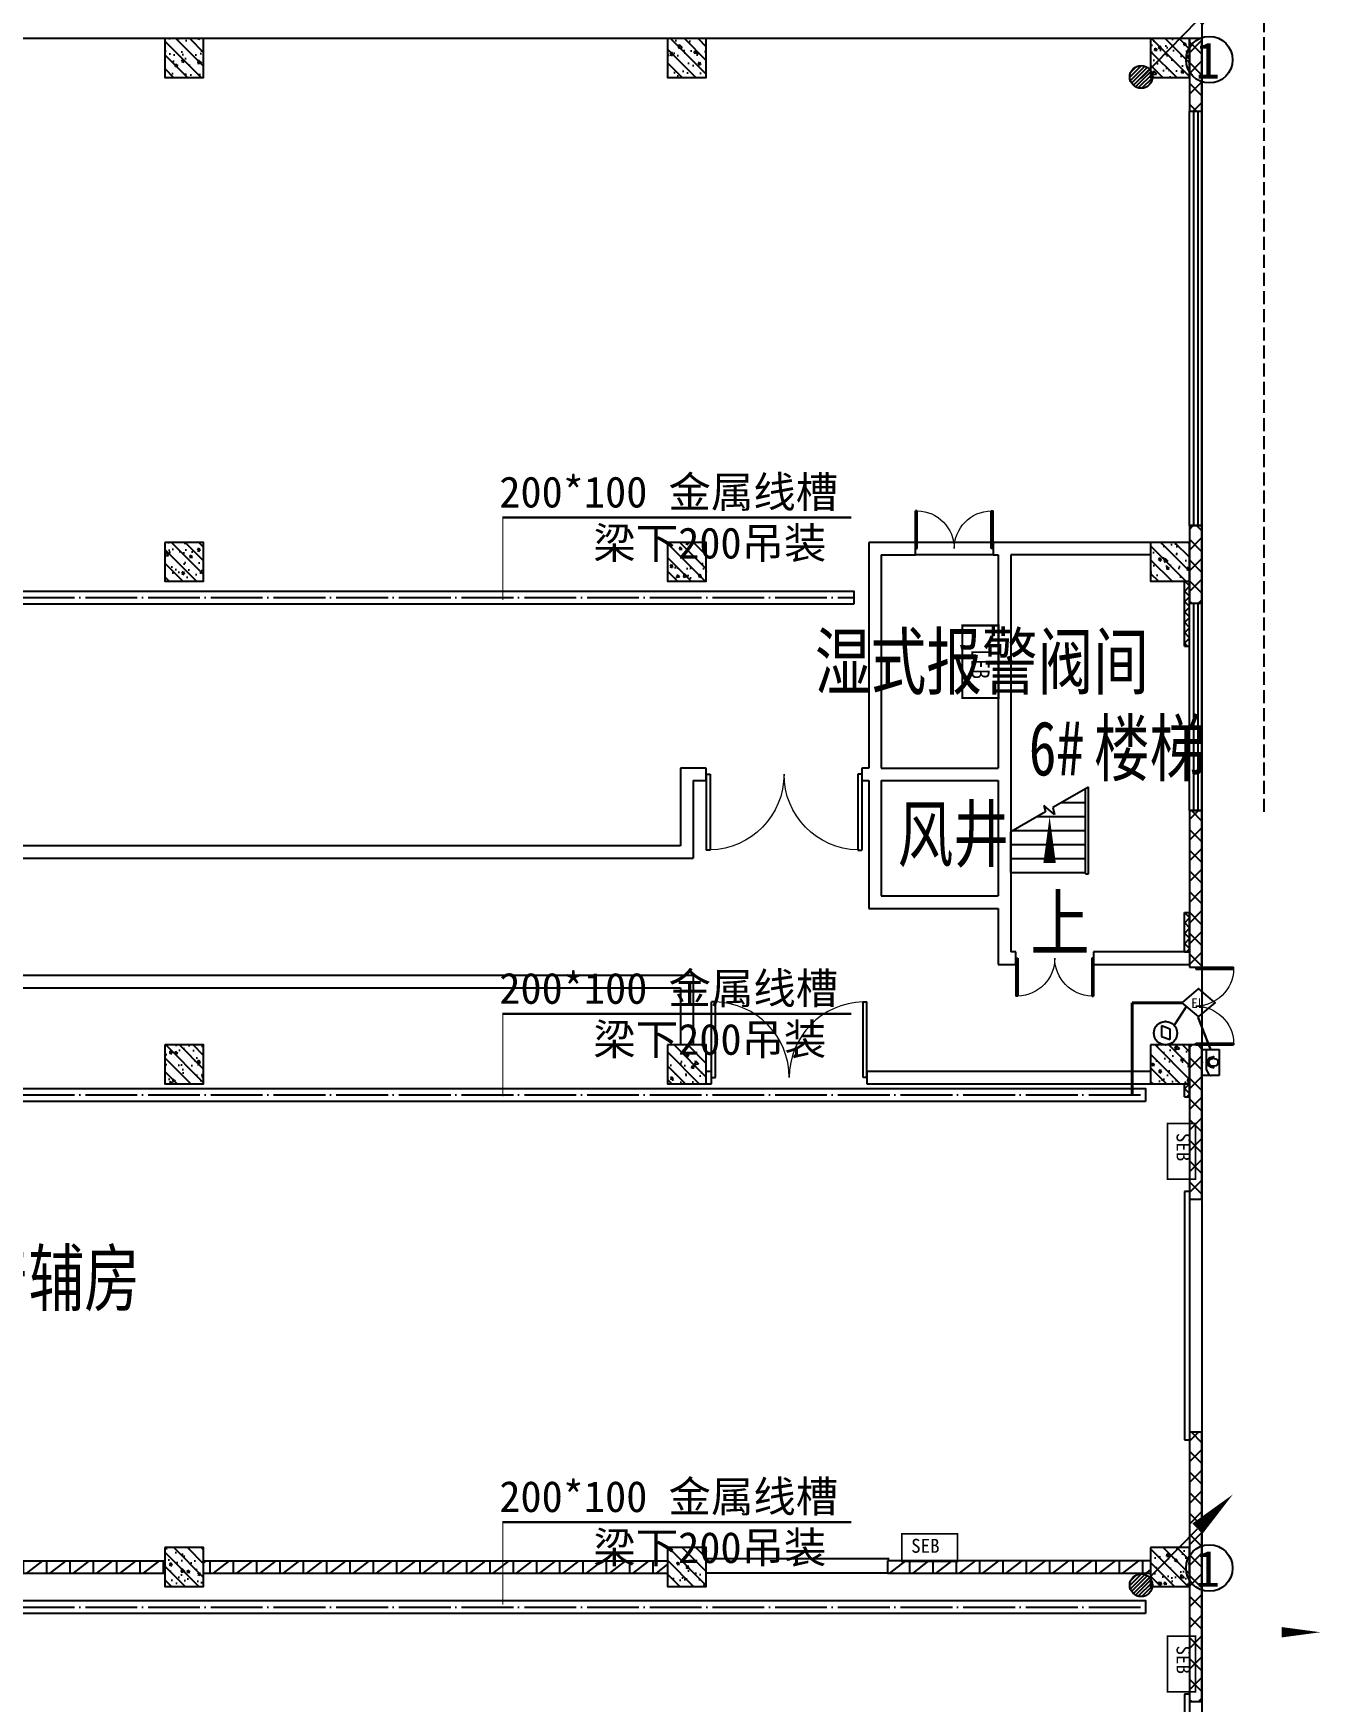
# Model space of a CAD drawing. Header units: millimetres. Extents: x -633009578 to 5705885, y -633235091 to 2571734.
# Drawn here: x 4150809 to 4175746, y 2095835 to 2128035 of the extents above; entities that cross this region are included whole.
import ezdxf
from ezdxf.enums import TextEntityAlignment as Align

# ---------------------------------------------------------------- set-up
doc = ezdxf.new("R2010")
doc.units = ezdxf.units.MM
doc.header["$LTSCALE"] = 1000
doc.header["$MEASUREMENT"] = 0
doc.linetypes.add('DASH', pattern=[0.35, 0.25, -0.1])
doc.linetypes.add('DOTE', pattern=[2.4200000000000004, 2, -0.2, 0.02, -0.2])
doc.layers.get('0').update_dxf_attribs({"color": 9})
for name, color, linetype in [('A-COLUM(柱)', 255, 'Continuous'), ('A-DI-S(箭头)', 76, 'Continuous'), ('A-DOOR(门）', 4, 'Continuous'), ('A-F-AREA(计算)', 5, 'Continuous'), ('A-FLOR(看线)', 8, 'Continuous'), ('A-HATH(填充)', 8, 'Continuous'), ('A-ST-O(室外)', 54, 'Continuous'), ('A-STAR(楼梯)', 51, 'Continuous'), ('A-TEXT(房间)', 243, 'Continuous'), ('A-WALL(墙)', 255, 'Continuous'), ('A-WINDOW（窗）', 4, 'Continuous'), ('DIM_SYMB', 3, 'Continuous'), ('PUB_TEXT', 7, 'Continuous'), ('WALL', 9, 'Continuous'), ('电-弱电平面-箭头', 3, 'Continuous'), ('电-强电平面-线缆', 3, 'Continuous'), ('电-桥架', 4, 'Continuous'), ('设备-安防', 3, 'Continuous'), ('设备-箱柜', 3, 'Continuous')]:
    doc.layers.add(name, color=color, linetype=linetype)
doc.styles.add('_TCH', font='simhei.ttf', dxfattribs={"width": 0.75, "bigfont": 'hztxt.shx'})
doc.styles.add('_TCH_DIM', font='simhei.ttf', dxfattribs={"width": 0.8, "bigfont": 'hztxt.shx'})
doc.styles.add('_TEL_DIM', font='simhei.ttf', dxfattribs={"height": 3.5, "bigfont": 'HZTXT'})
doc.styles.add('ELEC-DIM', font='simhei.ttf')
doc.styles.add('IDQSTYLE', font='simhei.ttf', dxfattribs={"width": 0.707, "bigfont": 'hztxt.shx'})
doc.styles.get("Standard").update_dxf_attribs({"font": 'simhei.ttf', "bigfont": 'hztxt.shx'})
doc.styles.add('宋', font='simhei.ttf', dxfattribs={"width": 0.8})
pattern_1 = [(45, (1606921.475196055, 677964.29318137), (-100.0001016555733, 100.0001016555733), []), (135, (1606921.475196055, 677964.29318137), (-100.0001016555733, -100.0001016555733), [])]
pattern_2 = [(45, (1607021.475196055, 677964.29318137), (-200.0002033111466, 200.0002033111467), []), (135, (1607021.475196055, 677964.29318137), (-200.0002033111467, -200.0002033111466), [])]
pattern_3 = [(0, (1606821.475196055, 677964.29318137), (0, 350), []), (37.875, (1607221.475196055, 677964.29318137), (-169.61527734408, 218.0766567528281), []), (90, (1607221.475196055, 677964.29318137), (-450, 2.755455298081545e-14), [])]

# ---------------------------------------------------------------- blocks, each defined once
blk = doc.blocks.new('$equip$00002496')
for p, q in [((-0.3257586027029902, -0.01245651182034635), (-0.3257586027029902, -0.04339440534022287)), ((-0.3257586027029902, -0.04339440534022287), (-0.2349881161644589, -0.04339440534022287)), ((-0.2349881161644589, -0.07433229886373738), (-0.2349881161644589, -0.01245651182034635)), ((0.2318991003703559, -0.04339041039929725), (0.3257586027029902, -0.04343435477494495)), ((0.2318995781242847, -0.07433229886373738), (0.2318995781242847, -0.01245651182034635)), ((0.3257586027029902, -0.01245651182034635), (0.3257586027029902, -0.04339440534022287))]:
    blk.add_line(p, q)
at = {"const_width": 0.04}
for points in [[(-0.3257569673587568, -0.01199135613933322), (-0.3257586027029902, -0.04339440534022287), (-0.2655665311758639, -0.04339440534022287)], [(-0.3257586027029902, -0.01209546335303457), (-0.3254450895765331, 0.007862924336222932), (-0.3246427298145136, 0.02099261244438821), (-0.3230396698054392, 0.03683146784896962), (-0.3200834360468434, 0.05640672732988605), (-0.3158846532169264, 0.07655434396292549), (-0.3114238906564424, 0.0934556857937423), (-0.3053167008911259, 0.1125148900100612), (-0.2961030303267762, 0.1360363546918961), (-0.2870512925146613, 0.1553192011742794), (-0.2776002755272202, 0.1727327617008996), (-0.2650090074748732, 0.1928330976625148), (-0.2480697203573072, 0.2158072831662139), (-0.2307201034273021, 0.2357486963155679), (-0.2183433735772269, 0.2482254943279258), (-0.2048552286432823, 0.2604362391903123), (-0.1911825684801443, 0.2715267914645665), (-0.1736025161517318, 0.2841171126310655), (-0.1547964517085347, 0.2957489191248897), (-0.1366549688245868, 0.3053642205159122), (-0.1125469685212011, 0.3159432491156622), (-0.09099250963481609, 0.3234552737812919), (-0.07185881528130267, 0.3286887830108753), (-0.0476470465073362, 0.3334767393171205), (-0.03344249982910696, 0.3353641694484395), (-0.01254353142576292, 0.33693107711224), (0.006284847928327508, 0.3371227143543365), (0.02112160998512991, 0.3364609976488282), (0.03364834297099151, 0.3353416012541857), (0.04427512355323415, 0.3339856622114894), (0.0514455190859735, 0.3328576949279523), (0.06296124946675263, 0.3306819992103556), (0.07295717955275904, 0.3284235992541653), (0.08476642325695138, 0.3253025975027413), (0.09841386118205264, 0.3210671038432338), (0.1073930458223913, 0.3179007922954042), (0.1189192084857496, 0.3133782735822024), (0.1273616340185981, 0.309727315147029), (0.1385068310191855, 0.3044504504359793), (0.1500006543647032, 0.2984373588406015), (0.1638636618590681, 0.2903635228794883), (0.1733825990086189, 0.2842636587374727), (0.1825355213950388, 0.2779405411420157), (0.1897162082022987, 0.2726458121323958), (0.1961934307328193, 0.2676024858810706), (0.2032832070399309, 0.2617741676658625), (0.2108134823647561, 0.2552078580083617), (0.217798692494398, 0.2487452608329477), (0.228148777372553, 0.2384502620334388), (0.2384204440459143, 0.2272843058126455), (0.2434306646027835, 0.2214536424435209), (0.2496786895935657, 0.2137899235021905), (0.2547404104698217, 0.2072320931656577), (0.2611980655201478, 0.1983612801268464), (0.2680283635418164, 0.1882836692966521), (0.2770073256251635, 0.1737512327563309), (0.2837973800196778, 0.1615835285520006), (0.2918694003747078, 0.1454322725621751), (0.2969779347913573, 0.1339993972869706), (0.3002692127192859, 0.126001952077786), (0.3046930583077483, 0.1142746343793988), (0.3092767016933067, 0.1005832550908963), (0.3129390048998175, 0.08807579556378187), (0.3161395389179233, 0.07547706223704154), (0.3186645603709621, 0.06388206950578024), (0.3211643142713001, 0.0500421286051278), (0.3228813630266814, 0.03809697220276576), (0.3240568224427989, 0.02762096420337912), (0.324859512373223, 0.01811108543552109), (0.3254132453730563, 0.00858592767326627), (0.3257090797560522, -0.00049248671712121), (0.3257832243107259, -0.007853463819628814), (0.3257586027029902, -0.01597356299680541)], [(0.2318995781242847, -0.04343435477494495), (0.3257586027029902, -0.04343435477494495), (0.3257689946476603, -0.01254634189172066)]]:
    blk.add_lwpolyline(points, dxfattribs=at)
blk.add_lwpolyline([(-0.2349881161644589, -0.04339440534022287), (-0.234988116149907, -0.07433229886373738, 0.0182959325663468), (-0.2341963414801285, -0.09596305228842539, 0.02057100331636309), (-0.2314330486115068, -0.1200309692394512, 0.01615663239953969), (-0.2279163057246478, -0.1385404972170363, 0.01693810384346652), (-0.2229987668251852, -0.1574872628661979, 0.01329564042987737), (-0.2183254288102034, -0.1718583239271538, 0.01774370437729911), (-0.2109808493987657, -0.190436463271908, 0.01810240356969195), (-0.202383055788232, -0.2083190727098554, 0.02333614132905712), (-0.1896684531238861, -0.229968408079003, 0.02044170027676835), (-0.1774249378067907, -0.2471703877454274, 0.01989766451918913), (-0.1643957158521516, -0.2626632182400499, 0.02937469172712198), (-0.1439065932936501, -0.2826519741392985, 0.02046687747088341), (-0.1288843219663249, -0.2946362194343237, 0.01994697534980988), (-0.1136344562692102, -0.3049034932155337, 0.02634036321689085), (-0.09301181325281505, -0.3161697710966109, 0.02276514568385508), (-0.07478138820442837, -0.3239164370424987, 0.02206410967143575), (-0.05684026748349424, -0.3297063967147551, 0.0175610551311905), (-0.04245622256712522, -0.3331187941075768, 0.01884926235006773), (-0.02688140393001959, -0.3356341081016581, 0.02667427645081797), (-0.004813117921003141, -0.3371611547772773, 0.02406458763464014), (0.01513338900986128, -0.3365152710211987, 0.01749181383793592), (0.02959480640129186, -0.334837958071148, 0.02217984979833747), (0.04783707972092088, -0.3312386844263528, 0.01670575936897621), (0.06151090867933817, -0.3274165873117454, 0.0217722080425489), (0.0790706878178753, -0.3210165422860882, 0.03374751034879078), (0.1057169104751665, -0.3077975864252949, 0.02730692637543976), (0.1266723583685234, -0.2939906737810816, 0.03748691983271558), (0.1535541368793929, -0.2707855348744488, 0.02366876899911156), (0.1697097239521099, -0.2529639476961165, 0.02463610663642848), (0.1846068157610716, -0.2329478090214252, 0.02205649491069121), (0.1970839504210744, -0.2124338016146794, 0.01935462041009298), (0.206340296252165, -0.1939205355338345, 0.01688452340010287), (0.2137288127123611, -0.1760053912075819, 0.01966230157732925), (0.2205645790236304, -0.1552443572727498, 0.01731440631145223), (0.2255364213342546, -0.135285412416124, 0.01765737348860424), (0.2290203964221291, -0.1154880664689699, 0.01633418443731503), (0.2311199677496916, -0.09579652929824078, 0.01862757118903319), (0.2318995781388367, -0.07433229886373738, -0.000472708372486724), (0.2318995781242847, -0.05279222321769339, 0.0004727079955161621), (0.2318995781242847, -0.03244852855277713, -0.0004727079955161849), (0.2318995781242847, -0.01245341187313898, 0.0193493677842396), (0.2310570476547582, 0.009855565578618553, 0.01770133877692018), (0.2286674682109151, 0.03113219686929369, 0.0176091688965659), (0.2250366548687452, 0.05081065330523415, 0.01973381331635689), (0.2191032464616001, 0.07337515754625201, 0.01545712335130221), (0.2136441482725786, 0.08944355720814201, 0.01638136793352114), (0.2064366456615971, 0.1069191381830024, 0.01889577194154605), (0.1974724603933282, 0.124934014853352, 0.01460926708694749), (0.1893017992697423, 0.1389198372235114, 0.01834707667655943), (0.1788048267626436, 0.154441256672726, 0.01802701254956099), (0.1670945117075462, 0.16930223901727, 0.01918510430489061), (0.1545159021334257, 0.1830286705735489, 0.02609018841368346), (0.1355203122220701, 0.2003201775660273, 0.02726780140366601), (0.1154953059740365, 0.2149753960547969, 0.02826022181265756), (0.09302354548708536, 0.2278643579738855, 0.01768013504660025), (0.07947741153475363, 0.2340587330181734, 0.02983831462154809), (0.05467275061528198, 0.242662508819194, 0.03688840652984774), (0.02498369276872836, 0.248695417874842, 0.03132680170442304), (-0.00154426900553517, 0.2503981151239714, 0.02152297382195137), (-0.01876981760142371, 0.249681544064515, 0.02781603352576516), (-0.04232023857184686, 0.2463571927401063, 0.02781924796867374), (-0.06450405267241877, 0.2406578850968799, 0.01792787672923883), (-0.07963114288577344, 0.2352566086992738, 0.0262865457487697), (-0.09992356615839526, 0.2259165745053906, 0.02119287732084118), (-0.11706115740526, 0.2159602789688506, 0.0171568808815843), (-0.1294802093179896, 0.207409261194698, 0.02416187819285423), (-0.1477007803769084, 0.1925049077508447, 0.02878934091920857), (-0.167043774476042, 0.1729245897222427, 0.01847703741819992), (-0.1794630369258812, 0.1577163090223621, 0.0213830109619632), (-0.1916570924367988, 0.1400851354956103, 0.01760758065260107), (-0.2016330892802216, 0.1229453873020248, 0.01681983214104903), (-0.2093724703590851, 0.1072558663363452, 0.01906551868470904), (-0.2177670299279271, 0.08662868678948143, 0.01663457793315364), (-0.2233549865341047, 0.06948587926308392, 0.01199850358657596), (-0.227126173209399, 0.05518552293506218, 0.01921348092443342), (-0.2312853431794792, 0.03417440378689207, 0.0129120010522256), (-0.2334025729942368, 0.01812716938002268, 0.01673519548586339), (-0.2347496548027266, -0.0005786718757008202, 0.009174826161293947), (-0.2349881161644589, -0.01245651182034635, 0.0008621608417457901), (-0.2349881161644589, -0.04339440534022287), (-0.2961449461872689, -0.04339440534022287, 56.79143426085979)], format="xyb", dxfattribs=at)
for centre, major_axis, ratio, start_param, end_param in [((0, -0.007853463819628814), (-5.946726671962764e-16, 0.3450403896201966), 0.944188663444044, 4.700094459124145, 7.866276155235024), ((-0.00154426900553517, -0.01245651181670837), (0, 0.2628546269403538), 0.8881100928804517, 4.71238898038469, 7.853981633974483), ((-0.00154426900553517, -0.07433229886373738), (0, -0.2628546269403538), 0.8881100928804517, 4.71238898038469, 7.853981633974483)]:
    blk.add_ellipse(centre, major_axis=major_axis, ratio=ratio, start_param=start_param, end_param=end_param)
for p in [(0, 0.3371869258007791), (-0.3257586027029902, -0.04339440534022287), (0, -0.3371811744327715), (0.3256694684678223, -0.04536965262741433)]:
    blk.add_point(p)
at = {"color": 7, "style": '_TEL_DIM', "flags": 1}
blk.add_attdef('A', text='', height=2e-05, dxfattribs=at).set_placement((0, 0), align=Align.MIDDLE_CENTER)
blk = doc.blocks.new('$equip$00002617')
for p, q in [((0.6250151190488396, 0.4150200000058248), (-0.6249848809511604, 0.4150200000058248)), ((-0.6249848809511604, 0.4150200000058248), (-0.6249848809511604, -0.4149799999959214)), ((-0.6249848809511604, 0.2150200000050972), (0.3250151190459292, 0.2150200000050972)), ((0.3250151190459292, 0.2150200000050972), (0.6250151190488396, 0.07502000000567932)), ((0.6250151190488396, -0.4149799999959214), (0.6250151190488396, 0.4150200000058248)), ((-0.6249848809511604, -0.4149799999959214), (0.6250151190488396, -0.4149799999959214))]:
    blk.add_line(p, q)
at = {"linetype": 'Continuous', "const_width": 0.04}
blk.add_lwpolyline([(-0.6249848809511604, 0.4150200000058248), (0.6250151190488396, 0.4150200000058248), (0.6250151190488396, -0.4149799999959214), (-0.6249848809511604, -0.4149799999959214)], close=True, dxfattribs=at)
at = {"color": 1}
for p in [(-0.6249848809511604, 2.000000495172571e-05), (1.51190488395514e-05, 0.4150200000058248), (0.6250151190488396, 2.000000495172571e-05), (0.01750438004455646, -0.4149799999959214)]:
    blk.add_point(p, dxfattribs=at)
at = {"color": 7, "style": '_TEL_DIM', "flags": 1}
blk.add_attdef('A', text='', height=2.5e-05, dxfattribs=at).set_placement((0, 0), align=Align.MIDDLE_CENTER)
blk = doc.blocks.new('A$C40EF29F0')
for name, p, xscale, yscale, zscale in [('$equip$00002617', (257.9972608285025, 173.994528161973), 400, 400, 400), ('$equip$00002496', (256.1213830718771, 133.3334205766732), 315, 315, 315)]:
    blk.add_blockref(name, p, dxfattribs=dict(xscale=xscale, yscale=yscale, zscale=zscale))
blk = doc.blocks.new('$equip$00002620')
for p, q in [((-0.1058179566880426, 0.1152844922435179), (-0.1858179566897888, -0.1047155077576463)), ((0.1624100250937772, 0.1152844922435179), (-0.1058179566880426, 0.1152844922435179)), ((0.08241002509203099, -0.1047155077576463), (0.1624100250937772, 0.1152844922435179)), ((-0.1858179566897888, -0.1047155077576463), (0.08241002509203099, -0.1047155077576463))]:
    blk.add_line(p, q)
at = {"const_width": 0.04}
blk.add_lwpolyline([(-0.2999925000021904, 9.999999747378752e-06, 1), (0.3000075000036304, 9.999999747378752e-06, 0.9999999999999999), (-0.2999925000021904, 9.999999747378752e-06, 1)], format="xyb", dxfattribs=at)
blk.add_circle((7.500000720028765e-06, 9.999999747378752e-06), 0.3000000000001062)
at = {"color": 1}
for p in [(-0.2999924999985524, 9.999999747378752e-06), (7.500000720028765e-06, 0.3000099999990198), (0.3000075000036304, 9.999999747378752e-06), (7.500000720028765e-06, -0.299989999999525)]:
    blk.add_point(p, dxfattribs=at)
at = {"color": 7, "style": '_TEL_DIM', "flags": 1}
blk.add_attdef('A', text='', height=2.5e-05, dxfattribs=at).set_placement((0, 0), align=Align.MIDDLE_CENTER)
blk = doc.blocks.new('$equip$00002474')
for p, q in [((-0.519992380955955, 1.000000338535756e-05), (7.619048119522631e-06, 0.4400100000020757)), ((7.619048119522631e-06, -0.4399899999989429), (-0.519992380955955, 1.000000338535756e-05)), ((7.619048119522631e-06, 0.4400100000020757), (0.5200076190521941, 1.000000338535756e-05)), ((0.5200076190521941, 1.000000338535756e-05), (7.619048119522631e-06, -0.4399899999989429))]:
    blk.add_line(p, q)
at = {"const_width": 0.04}
blk.add_lwpolyline([(7.619048119522631e-06, 0.4400100000020757), (-0.519992380955955, 1.000000338535756e-05), (7.619048119522631e-06, -0.4399899999989429), (0.5200076190521941, 1.000000338535756e-05), (7.619048119522631e-06, 0.4400100000020757), (-0.519992380955955, 1.000000338535756e-05)], dxfattribs=at)
for p in [(-0.519992380955955, 1.000000338535756e-05), (7.619048119522631e-06, 0.4400100000020757), (0.5200076190521941, 1.000000338535756e-05), (7.619048119522631e-06, -0.4399899999989429)]:
    blk.add_point(p)
at = {"color": 7, "style": '_TEL_DIM'}
blk.add_attdef('$TEXT$', text='', height=0.3, dxfattribs=at).set_placement((0.02805548798642121, 0.01213281898526475), align=Align.MIDDLE_CENTER)
at = {"color": 7, "style": '_TEL_DIM', "flags": 1}
blk.add_attdef('A', text='', height=2e-05, dxfattribs=at).set_placement((0, 0), align=Align.MIDDLE_CENTER)
blk = doc.blocks.new('*X130')
at = {"color": 0, "linetype": 'Continuous'}
for p, q in [((192.587376364835, 446.7215535232801), (193.8713933576327, 448.0055705160779)), ((192.6509968705344, 446.3609099602676), (194.2320369206452, 447.9419500103785)), ((192.6864539319484, 447.2448951591055), (193.3480517218074, 447.9064929489645)), ((192.7889704286661, 446.0746194496875), (194.5183274312254, 447.8039764522467)), ((192.9823694457329, 445.8437543980423), (194.7491924828706, 447.61057743518)), ((193.2275231399996, 445.664644023597), (194.9283028573159, 447.3654237409133)), ((193.5311577474, 445.5440145622856), (195.0489323186273, 447.0617891335129)), ((193.9202347052458, 445.5088274514194), (195.0841194294935, 446.6727121756671)), ((194.6075199946775, 445.7718486721392), (194.8210982087737, 445.9854268862354))]:
    blk.add_line(p, q, dxfattribs=at)
blk = doc.blocks.new('HC001441')
at = {"color": 0, "linetype": 'Continuous'}
blk.add_line((0, -0.05776119327242668), (3.105492900474815, 3.117216328523909), dxfattribs=at)
blk.add_lwpolyline([(3.105492900474815, 3.117216328523909, 0.8, 0, 0), (5.057392361378561, 5.003787405167827, 0, 0, 0)], format="xyseb", dxfattribs=at)
blk.add_circle((0, 0), 0.625, dxfattribs=at)
at = {"color": 0, "linetype": 'Continuous', "xscale": 0.5, "yscale": 0.5, "zscale": 0.5}
blk.add_blockref('*X130', (-96.91845018383279, -223.3780232566237), dxfattribs=at)
at = {"color": 0, "style": 'IDQSTYLE', "width": 0.7}
blk.add_attdef('PSFHATT', (7.057392361378561, -0.62500001), '', height=2.5, dxfattribs=at)
blk = doc.blocks.new('G$CF6649E20')
at = {"layer": '电-弱电平面-箭头', "color": 4}
blk.add_circle((1316.889421409462, 332.4712073528208), 448.9330526033001, dxfattribs=at)
at = {"layer": '电-弱电平面-箭头', "color": 4, "xscale": 350, "yscale": 350, "zscale": 350}
blk.add_blockref('HC001441', (0, 0), dxfattribs=at)
at = {"layer": '电-弱电平面-箭头', "color": 4, "style": '宋'}
blk.add_text('1', height=700, dxfattribs=at).set_placement((1046.360447603278, -30.60809063538909))
blk = doc.blocks.new('G$C989A74A2')
for p in [(132576.5242162314, -68654.63875175733), (132576.5242162314, -97766.59310694505)]:
    blk.add_blockref('G$CF6649E20', p)
blk = doc.blocks.new('HC001536')
at = {"color": 0, "linetype": 'Continuous', "const_width": 0.3}
blk.add_lwpolyline([(5, 2.5), (-5, 2.5), (-5, -2.5), (5, -2.5)], close=True, dxfattribs=at)
at = {"color": 0, "style": 'IDQSTYLE', "width": 0.7}
for tag, p in [('AW', (-1.708333333333333, -1.25)), ('PSFHATT', (7, -2.5))]:
    blk.add_attdef(tag, p, '', height=2.5, dxfattribs=at)
blk = doc.blocks.new('HC001524')
at = {"color": 0, "linetype": 'Continuous', "const_width": 0.3}
blk.add_lwpolyline([(5, 2.5), (-5, 2.5), (-5, -2.5), (5, -2.5)], close=True, dxfattribs=at)
at = {"color": 0, "style": 'IDQSTYLE', "width": 0.7}
for tag, p in [('AF', (-1.5, -1.25)), ('PSFHATT', (7, -2.5))]:
    blk.add_attdef(tag, p, '', height=2.5, dxfattribs=at)
blk = doc.blocks.new('$DorLib2D$00000002')
for p, q in [((-0.5, -5.684341886080802e-17), (-0.5000000000000007, 0.4875)), ((-0.4750000000000007, 0.4875), (-0.5000000000000007, 0.4875)), ((-0.475, -2.842170943040401e-17), (-0.4750000000000007, 0.4875)), ((0.475, -2.842170943040401e-17), (0.4750000000000007, 0.4875)), ((0.4750000000000007, 0.4875), (0.5000000000000007, 0.4875)), ((0.5, -5.684341886080802e-17), (0.5000000000000007, 0.4875)), ((-0.5, -5.684341886080802e-17), (-0.475, -2.842170943040401e-17)), ((0.5, -5.684341886080802e-17), (0.475, -2.842170943040401e-17))]:
    blk.add_line(p, q)
at = {"lineweight": 13}
for centre, start, end in [((-0.4875, -4.263256414560601e-17), 0, 88.53071641864632), ((0.4875, -4.263256414560601e-17), 91.4692835813537, 180)]:
    blk.add_arc(centre, 0.4875, start, end, dxfattribs=at)
blk = doc.blocks.new('$DorLib2D$00000126')
at = {"color": 0, "linetype": 'Continuous'}
for p, q in [((-0.5319999999956053, 0.5), (-0.5319999999956053, 0.900000000000091)), ((0.5320000000047003, 0.900000000000091), (0.5320000000047003, 0.5000000000002274))]:
    blk.add_line(p, q, dxfattribs=at)
at = {"color": 0, "linetype": 'DASH'}
for p, q in [((-0.5319999999956053, 0.900000000000091), (0.5320000000047003, 0.900000000000091)), ((-0.5319999999956053, 0.5), (0.5320000000047003, 0.5000000000002274))]:
    blk.add_line(p, q, dxfattribs=at)
blk = doc.blocks.new('$DorLib2D$00000136')
at = {"color": 0, "linetype": 'DASH'}
blk.add_line((0.5074999999959537, 0.6666666666674388), (-0.507500000003974, 0.666666666667382), dxfattribs=at)
at = {"color": 0, "linetype": 'Continuous'}
blk.add_line((-0.5000000000040377, -0.4999999999982236), (0.4999999999959623, -0.4999999999981668), dxfattribs=at)
blk = doc.blocks.new('$TCHSYS$WIN2D')
for p, q in [((-0.5, 0.5), (0.5, 0.5)), ((-0.5, 0.5), (-0.4999999999999999, -0.5)), ((0.5, 0.5), (0.4999999999999998, -0.5)), ((0.5, 0.1666666666666666), (-0.5, 0.1666666666666666)), ((0.5, -0.1666666666666667), (-0.5, -0.1666666666666667)), ((-0.4999999999999999, -0.5), (0.5, -0.5))]:
    blk.add_line(p, q)
blk = doc.blocks.new('_FZH')
h = blk.add_hatch()
h.set_pattern_fill('钢筋混凝土', color=256, scale=0.1, style=0)
h.set_pattern_definition([(45, (0, 0), (-0.1767766952966369, 0.1767766952966369), []), (50, (0, 0), (0.7172601826007535, -0.06275213498259512), [0.07500000000000001, -0.8250000000000001]), (355, (0, 0), (-0.138751333613, 0.7521921337000119), [0.06, -0.66]), (100.4514, (0.05977168000000001, -0.00522934), (0.5785093817140216, 0.6894395420609536), [0.06374019, -0.701142112]), (46.1842, (0, 0.2), (1.067241048625645, -0.1655190143290181), [0.1125, -1.2375]), (96.6356, (0.088936745, 0.186206693), (0.9346627055487033, 0.9741178709004418), [0.095610288, -1.051713]), (351.1842, (0, 0.2), (0.9346619451336272, 0.9741186009253247), [0.09000000000000001, -0.9900000000000001]), (21, (0.1, 0.15), (0.5969070521184617, -0.4026188906653388), [0.07500000000000001, -0.8250000000000001]), (326, (0.1, 0.15), (0.2433153319215824, 0.7251500450468529), [0.06, -0.66]), (71.4514, (0.149742233, 0.116448394), (0.84022262858149, 0.3225304967099524), [0.06374019, -0.701142112]), (37.50000000000001, (0, 0), (0.01215985531729062, 0.3328938538313115), [0, -0.652, 0, -0.67, 0, -0.6625000000000001]), (7.499999999999999, (0, 0), (0.2630695374421486, 0.3944117118823603), [0, -0.382, 0, -0.637, 0, -0.2525]), (-32.5, (-0.223, 0), (0.533822436172409, -0.02255487173437976), [0, -0.25, 0, -0.78, 0, -1.035]), (-42.5, (-0.323, 0), (0.5831861693423862, 0.1001049823323177), [0, -0.325, 0, -0.518, 0, -0.735])])
h.paths.add_polyline_path([(-0.5, -0.5), (0.5, -0.5), (0.5, 0.5), (-0.5, 0.5)])
blk.add_lwpolyline([(-0.5, -0.5), (0.5, -0.5), (0.5, 0.5), (-0.5, 0.5)], close=True)

msp = doc.modelspace()

# ---------------------------------------------------------------- hatches: boundary and pattern name
at = {"layer": 'A-HATH(填充)'}
h = msp.add_hatch(dxfattribs=at)
h.set_pattern_fill('多孔材料', color=256, scale=100, style=0)
h.set_pattern_definition(pattern_2)
h.paths.add_polyline_path([(4173119.99403178, 2127934.629172627), (4173119.994031768, 2126534.924793003), (4173359.994031797, 2126534.924793003), (4173359.99403178, 2127934.629172627)])
h = msp.add_hatch(dxfattribs=at)
h.set_pattern_fill('多孔材料', color=256, scale=100, style=0)
h.set_pattern_definition(pattern_2)
h.paths.add_polyline_path([(4173119.994031768, 2118534.924793512), (4173119.994031768, 2117034.629172276), (4173359.994031797, 2117034.629172276), (4173359.994031797, 2118534.924793512)])
h = msp.add_hatch(dxfattribs=at)
h.set_pattern_fill('多孔材料', color=256, scale=50, style=0)
h.set_pattern_definition(pattern_1)
h.paths.add_polyline_path([(4173119.994031765, 2116209.629172626), (4173119.994031765, 2117459.629172626), (4173019.994031765, 2117459.629172626), (4173019.994031765, 2116209.629172626)])
h = msp.add_hatch(dxfattribs=at)
h.set_pattern_fill('多孔材料', color=256, scale=100, style=0)
h.set_pattern_definition(pattern_2)
h.paths.add_polyline_path([(4173359.99403178, 2110184.629172721), (4173359.994031797, 2113034.629172276), (4173119.994031768, 2113034.629172276), (4173119.99403178, 2110184.629172721)])
h = msp.add_hatch(dxfattribs=at)
h.set_pattern_fill('多孔材料', color=256, scale=50, style=0)
h.set_pattern_definition(pattern_1)
h.paths.add_polyline_path([(4173119.994030093, 2110304.629171809), (4173119.994030093, 2111064.629172639), (4173019.994030093, 2111064.629172639), (4173019.994030093, 2110304.629171809)])
h = msp.add_hatch(dxfattribs=at)
h.set_pattern_fill('多孔材料', color=256, scale=100, style=0)
h.set_pattern_definition(pattern_2)
h.paths.add_polyline_path([(4173119.99403178, 2110184.629172721), (4173119.994031782, 2110009.629172784), (4173359.994031779, 2110009.629172784), (4173359.99403178, 2110184.629172721)])
h = msp.add_hatch(dxfattribs=at)
h.set_pattern_fill('多孔材料', color=256, scale=100, style=0)
h.set_pattern_definition(pattern_2)
h.paths.add_polyline_path([(4173119.994031782, 2108509.629173293), (4173119.994031782, 2105534.629172784), (4173359.994031778, 2105534.629172784), (4173359.994031779, 2108509.629173293)])
h = msp.add_hatch(dxfattribs=at)
h.set_pattern_fill('多孔材料', color=256, scale=50, style=0)
h.set_pattern_definition(pattern_1)
h.paths.add_polyline_path([(4173119.994030093, 2107509.629172624), (4173119.994030093, 2107759.629172626), (4173019.994030093, 2107759.629172626), (4173019.994030093, 2107509.629172624)])
h = msp.add_hatch(dxfattribs=at)
h.set_pattern_fill('多孔材料', color=256, scale=100, style=0)
h.set_pattern_definition(pattern_2)
h.paths.add_polyline_path([(4173119.994031783, 2101034.629172784), (4173119.994031783, 2095834.629172785), (4173359.994031777, 2095834.629172785), (4173359.994031778, 2101034.629172784)])
h = msp.add_hatch(dxfattribs=at)
h.set_pattern_fill('空心砖', color=256, scale=100, style=0)
h.set_pattern_definition(pattern_3)
h.paths.add_polyline_path([(4153344.99403178, 2098314.629172626), (4153344.99403178, 2098554.629172626), (4144894.99403178, 2098554.629172626), (4144894.99403178, 2098314.629172626)])
h = msp.add_hatch(dxfattribs=at)
h.set_pattern_fill('空心砖', color=256, scale=100, style=0)
h.set_pattern_definition(pattern_3)
h.paths.add_polyline_path([(4163044.99403178, 2098314.629172626), (4163044.99403178, 2098554.629172626), (4154094.99403178, 2098554.629172626), (4154094.99403178, 2098314.629172626)])
h = msp.add_hatch(dxfattribs=at)
h.set_pattern_fill('空心砖', color=256, scale=100, style=0)
h.set_pattern_definition(pattern_3)
h.paths.add_polyline_path([(4172369.99403178, 2098554.629172626), (4167294.994031504, 2098554.629172608), (4167294.994031504, 2098314.629172608), (4172369.99403178, 2098314.629172626)])

# ---------------------------------------------------------------- linework, layer by layer
at = {"layer": 'A-DI-S(箭头)'}
msp.add_lwpolyline([(4173884.298177314, 2097173.991821655, 0, 0, 0), (4175646.484361263, 2097173.991821655, 0, 200, 0), (4174896.484361263, 2097173.991821655, 0, 0, 0)], format="xyseb", dxfattribs=at)
at = {"layer": 'A-DOOR(门）'}
for p, q in [((4169329.994031442, 2118209.629172626), (4167829.994031442, 2118209.629172626)), ((4169329.994031442, 2117969.629172626), (4167829.994031442, 2117969.629172626)), ((4173359.99403178, 2105534.629172626), (4173359.99403178, 2101034.629172626))]:
    msp.add_line(p, q, dxfattribs=at)
at = {"layer": 'A-F-AREA(计算)'}
msp.add_lwpolyline([(4039079.994031782, 2196074.629172625), (4173359.994031782, 2196074.629172625), (4173359.994031782, 2059994.629172625), (4039079.994031782, 2059994.629172625)], close=True, dxfattribs=at)
at = {"layer": 'A-FLOR(看线)'}
msp.add_lwpolyline([(4172369.99403178, 2127934.629172626), (4106319.994031765, 2127934.629173214)], dxfattribs=at)
at = {"layer": 'A-ST-O(室外)', "linetype": 'DASH'}
msp.add_lwpolyline([(4174560.003306554, 2113009.629172971), (4174560.007218497, 2139884.629172627)], dxfattribs=at)
at = {"layer": 'A-STAR(楼梯)'}
for p, q in [((4171169.994031431, 2113487.641874518), (4170480.512878495, 2113089.5697452)), ((4171109.994031431, 2111809.629172626), (4171109.994031511, 2113453.000858413)), ((4171169.994031454, 2112508.100122903), (4171169.994031541, 2113487.641874176)), ((4171169.994031431, 2111809.629172626), (4171169.994031381, 2113487.641874489)), ((4170342.192506762, 2113009.710441345), (4169669.994031431, 2112621.616470734)), ((4170515.453446891, 2112959.169757166), (4170309.408505452, 2113132.061991533)), ((4170309.408505452, 2113132.061991533), (4170342.192506762, 2113009.710441345)), ((4170480.512878495, 2113089.5697452), (4170515.453446891, 2112959.169757166)), ((4170653.820890839, 2113189.62917239), (4171109.994031571, 2113189.629172581)), ((4169718.51345433, 2112649.629172822), (4171109.994031546, 2112649.629172581)), ((4170186.167172209, 2112919.629172678), (4171109.994031559, 2112919.629172581)), ((4169669.994031431, 2111839.629172626), (4169669.994031454, 2112621.616470969)), ((4169669.994031431, 2112379.629172626), (4171109.994031533, 2112379.629172581)), ((4171169.994031431, 2111839.629172626), (4171169.994031454, 2112508.100122903)), ((4169669.994031431, 2112109.629172626), (4171109.994031519, 2112109.629172581)), ((4169669.994031431, 2111839.629172626), (4171109.994031507, 2111839.629172581)), ((4171109.994031431, 2111809.629172626), (4171169.994031431, 2111809.629172626))]:
    msp.add_line(p, q, dxfattribs=at)
at = {"layer": 'A-WALL(墙)'}
for p, q in [((4167829.994031504, 2118209.629172565), (4166929.994031395, 2118209.629172458)), ((4166929.994031395, 2118209.629172458), (4166929.994031395, 2113854.629172679)), ((4167829.994031504, 2117969.629172499), (4167829.994031504, 2118209.629172565)), ((4169549.994031431, 2118209.629172626), (4169329.994031504, 2118209.629172661)), ((4169329.994031504, 2118209.629172661), (4169329.994031504, 2117969.629172499)), ((4172369.99403178, 2118209.629172626), (4169549.994031431, 2118209.629172626)), ((4167169.994031395, 2117969.629172458), (4167829.994031504, 2117969.629172499)), ((4167169.994031395, 2117969.629172458), (4167169.994031395, 2113854.629172581)), ((4169329.994031504, 2117969.629172499), (4169429.994031353, 2117969.629172458)), ((4169429.994031353, 2117969.629172458), (4169429.994031353, 2113854.629172581)), ((4169669.994031466, 2117969.629172725), (4169669.994031431, 2113734.629172626)), ((4172369.99403178, 2117969.629172626), (4169669.994031466, 2117969.629172725)), ((4173019.994031765, 2116209.629172626), (4173019.994031765, 2117459.629172626)), ((4173119.994031765, 2116209.629172626), (4173119.994031765, 2117459.629172626)), ((4173019.994031765, 2116209.629172626), (4173119.994031765, 2116209.629172626)), ((4163794.994031504, 2113854.629172662), (4163299.994031993, 2113854.629172679)), ((4163299.994031993, 2113854.629172679), (4163299.994031992, 2112354.629172633)), ((4163539.994031667, 2113614.629172656), (4163794.994031504, 2113614.629172585)), ((4163539.994031667, 2113614.629172656), (4163539.994031667, 2112114.62917262)), ((4163794.994031504, 2113614.629172585), (4163794.994031504, 2113854.629172662)), ((4166929.994031395, 2113854.629172679), (4166794.994032013, 2113854.629172662)), ((4166794.994032013, 2113854.629172662), (4166794.994032013, 2113614.629172585)), ((4166794.994032013, 2113614.629172585), (4166929.994031304, 2113614.629172656)), ((4166929.994031304, 2113614.629172656), (4166929.994031304, 2111144.629172829)), ((4167169.994031395, 2113854.629172581), (4169429.994031353, 2113854.629172581)), ((4167169.994031512, 2113614.629172581), (4169429.994031606, 2113614.629172581)), ((4167169.994031512, 2113614.629172581), (4167169.994031512, 2111384.629172828)), ((4169429.994031606, 2113614.629172581), (4169429.994031606, 2111384.629172828)), ((4169669.994031431, 2113734.629172626), (4169669.994031431, 2111264.629172729)), ((4163299.994031992, 2112354.629172633), (4127839.994032013, 2112354.629172624)), ((4127839.994032013, 2112114.629172619), (4163539.994031667, 2112114.62917262)), ((4167169.994031512, 2111384.629172828), (4169429.994031606, 2111384.629172828)), ((4166929.994031304, 2111144.629172829), (4169429.994031408, 2111144.629172828)), ((4169429.994031408, 2111144.629172828), (4169429.994031409, 2110064.629172685)), ((4169669.994031431, 2111264.629172729), (4169669.994031406, 2110304.629172662)), ((4173019.994030093, 2110304.629171809), (4173019.994030093, 2111064.629172639)), ((4173019.994030093, 2111064.629172639), (4173119.994030093, 2111064.629172639)), ((4173119.994030093, 2110304.629171809), (4173119.994030093, 2111064.629172639)), ((4169769.994030996, 2110304.629172651), (4169669.994031406, 2110304.629172662)), ((4169769.994030996, 2110064.629172756), (4169769.994030996, 2110304.629172651)), ((4173119.994031768, 2110304.629172662), (4171269.994030996, 2110304.629172651)), ((4171269.994030996, 2110304.629172651), (4171269.994030996, 2110064.629172756)), ((4173019.994030093, 2110304.629171809), (4173119.994030093, 2110304.629171809)), ((4135319.99403178, 2109854.629172626), (4163539.994031876, 2109854.629172633)), ((4163539.994031876, 2109854.629172633), (4163539.994031921, 2108509.629172906)), ((4169429.994031409, 2110064.629172685), (4169769.994030996, 2110064.629172756)), ((4171269.994030996, 2110064.629172756), (4173119.994031768, 2110064.629172685)), ((4135439.994031567, 2109614.629172633), (4163299.994031571, 2109614.629172633)), ((4163299.994031571, 2109614.629172633), (4163299.994031864, 2108509.629172906)), ((4163894.994032013, 2107999.629172624), (4163794.99403178, 2107999.629172626)), ((4163894.994032013, 2107759.629172624), (4163894.994032013, 2107999.629172624)), ((4172369.99403178, 2107999.629172626), (4166894.994031504, 2107999.629172624)), ((4166894.994031504, 2107999.629172624), (4166894.994031504, 2107759.629172624)), ((4163794.99403178, 2107759.629172626), (4163894.994032013, 2107759.629172624)), ((4166894.994031504, 2107759.629172624), (4172369.99403178, 2107759.629172626)), ((4173019.994030093, 2107509.629172624), (4173019.994030093, 2107759.629172626)), ((4173019.994030093, 2107509.629172624), (4173119.994030093, 2107509.629172624)), ((4173119.994030093, 2107509.629172624), (4173119.994030093, 2107759.629172626)), ((4144894.994031342, 2098554.629172634), (4153344.994031993, 2098554.629172611)), ((4154094.994031993, 2098554.629172632), (4163044.994031342, 2098554.629172633)), ((4172369.99403178, 2098554.629172626), (4167294.994031504, 2098554.629172608)), ((4167294.994031504, 2098554.629172608), (4167294.994031504, 2098314.629172608)), ((4144894.994031342, 2098314.629172634), (4153344.994031993, 2098314.629172623)), ((4154094.994031993, 2098314.629172632), (4163044.994031342, 2098314.629172628)), ((4167294.994031504, 2098314.629172608), (4172369.99403178, 2098314.629172626))]:
    msp.add_line(p, q, dxfattribs=at)
at = {"layer": 'DIM_SYMB'}
msp.add_lwpolyline([(4170419.994031431, 2111704.629172626, 0, 0, 0), (4170419.994031431, 2112919.629172626, 0, 240.0000000000001, 0), (4170419.994031431, 2112019.629172626, 0, 0, 0)], format="xyseb", dxfattribs=at)
at = {"layer": 'WALL'}
for p, q in [((4173119.99403178, 2127934.629172627), (4173119.994031768, 2126534.924793003)), ((4173359.99403178, 2127934.629172627), (4173119.99403178, 2127934.629172627)), ((4173359.994031797, 2126534.924793003), (4173359.99403178, 2127934.629172627)), ((4173119.994031768, 2126534.924793003), (4173359.994031797, 2126534.924793003)), ((4173119.994031768, 2118534.924793512), (4173119.994031768, 2117034.629172276)), ((4173359.994031797, 2118534.924793512), (4173119.994031768, 2118534.924793512)), ((4173359.994031797, 2117034.629172276), (4173359.994031797, 2118534.924793512)), ((4173119.994031768, 2117034.629172276), (4173359.994031797, 2117034.629172276)), ((4173359.994031797, 2113034.629172276), (4173119.994031768, 2113034.629172276)), ((4173119.994031768, 2113034.629172276), (4173119.99403178, 2110184.629172721)), ((4173359.99403178, 2110184.629172721), (4173359.994031797, 2113034.629172276)), ((4173119.99403178, 2110184.629172721), (4173119.994031782, 2110009.629172784)), ((4173359.994031779, 2110009.629172784), (4173359.99403178, 2110184.629172721)), ((4173119.994031782, 2110009.629172784), (4173359.994031779, 2110009.629172784)), ((4173119.994031782, 2108509.629173293), (4173119.994031782, 2105534.629172784)), ((4173359.994031779, 2108509.629173293), (4173119.994031782, 2108509.629173293)), ((4173359.994031778, 2105534.629172784), (4173359.994031779, 2108509.629173293)), ((4173119.994031782, 2105534.629172784), (4173359.994031778, 2105534.629172784)), ((4173119.994031783, 2101034.629172784), (4173119.994031783, 2095834.629172785)), ((4173359.994031778, 2101034.629172784), (4173119.994031783, 2101034.629172784)), ((4173359.994031777, 2095834.629172785), (4173359.994031778, 2101034.629172784)), ((4173119.994031783, 2095834.629172785), (4173359.994031777, 2095834.629172785))]:
    msp.add_line(p, q, dxfattribs=at)
at = {"layer": '电-强电平面-线缆', "color": 1, "linetype": 'Continuous'}
for points, const_width in [([(4172978.937577278, 2109323.891652764), (4172011.189906189, 2109323.891652764)], 60), ([(4172011.189906189, 2109323.891652764), (4172011.189906189, 2107538.548271162)], 60), ([(4173061.361514794, 2109254.148321021), (4172824.079277315, 2108887.91945466)], 45), ([(4173284.159407877, 2109044.036372242), (4173525.685479762, 2108422.997038704)], 45)]:
    msp.add_lwpolyline(points, dxfattribs=dict(at, const_width=const_width))
at = {"layer": '电-桥架', "color": 5, "linetype": 'DOTE', "ltscale": 0.5}
for p, q in [((4145764.061540333, 2117144.399305051), (4166642.791950512, 2117144.399305051)), ((4145764.061557953, 2107545.950060336), (4172269.048692347, 2107545.950060336)), ((4145764.061576104, 2097658.511338273), (4172269.048692347, 2097658.511338273))]:
    msp.add_line(p, q, dxfattribs=at)
at = {"layer": '电-桥架', "ltscale": 0.5}
for points in [[(4166642.791950513, 2117019.399305051), (4145764.061540334, 2117019.399305051), (4145764.061540333, 2117269.399305051), (4166642.791950512, 2117269.399305051)], [(4172269.048692347, 2107420.950060336), (4145764.061557954, 2107420.950060336), (4145764.061557953, 2107670.950060336), (4172269.048692347, 2107670.950060336)], [(4172269.048692347, 2097533.511338273), (4145764.061576105, 2097533.511338273), (4145764.061576104, 2097783.511338273), (4172269.048692347, 2097783.511338273)]]:
    msp.add_lwpolyline(points, close=True, dxfattribs=at)
at = {"layer": '设备-箱柜', "color": 6}
for points in [[(4159869.380061503, 2117098.0797166, 15, 15, 0), (4159869.380061503, 2118688.366615403, 15, 15, 0), (4159869.380061503, 2118688.366615403, 45, 45, 0), (4166594.309751927, 2118688.366615403, 45, 45, 0)], [(4159869.380061503, 2107518.53610198, 15, 15, 0), (4159869.380061503, 2109108.823000783, 15, 15, 0), (4159869.380061503, 2109108.823000783, 45, 45, 0), (4166594.309751927, 2109108.823000783, 45, 45, 0)], [(4159869.380061503, 2097708.853301428, 15, 15, 0), (4159869.380061503, 2099299.14020023, 15, 15, 0), (4159869.380061503, 2099299.14020023, 45, 45, 0), (4166594.309751927, 2099299.14020023, 45, 45, 0)]]:
    msp.add_lwpolyline(points, format="xyseb", dxfattribs=at)

# ---------------------------------------------------------------- block references
msp.add_blockref('G$C989A74A2', (4039609, 2195847.852026015))
msp.add_blockref('G$C989A74A2', (4039609, 2195847.852026015))
at = {"layer": 'A-COLUM(柱)', "xscale": 750, "yscale": 750, "zscale": 750, "rotation": 270}
for p in [(4153719.99403178, 2127559.629172626), (4163419.99403178, 2127559.629172626), (4172744.99403178, 2127559.629172626), (4153719.99403178, 2117834.629172626), (4163419.99403178, 2117834.629172626), (4172744.99403178, 2117834.629172626), (4153719.99403178, 2108134.629172626), (4163419.99403178, 2108134.629172626), (4172744.99403178, 2108134.629172626), (4153719.99403178, 2098434.629172626), (4163419.99403178, 2098434.629172626), (4172744.99403178, 2098434.629172626)]:
    msp.add_blockref('_FZH', p, dxfattribs=at)
at = {"layer": 'A-DOOR(门）'}
for p, xscale, yscale, zscale in [((4168579.994031442, 2118089.629172626), -1500, 1500, 1500), ((4165394.994031674, 2107879.629172626), 3000, 3000, 3000)]:
    msp.add_blockref('$DorLib2D$00000002', p, dxfattribs=dict(at, xscale=xscale, yscale=yscale, zscale=zscale))
for name, p, xscale, yscale, zscale, rotation in [('$DorLib2D$00000002', (4165294.994031676, 2113734.629172626), -3000, 3000, 3000, 180), ('$DorLib2D$00000002', (4170519.994031135, 2110184.629172721), -1500, 1500, 1500, 180), ('$DorLib2D$00000126', (4173239.99403178, 2103284.629172626), -4500, 240, 4500, 89.99999999999999), ('$DorLib2D$00000126', (4173239.99403178, 2093584.629172627), -4500, 240, 4500, 89.99999999999999)]:
    msp.add_blockref(name, p, dxfattribs=dict(at, xscale=xscale, yscale=yscale, zscale=zscale, rotation=rotation))
at = {"layer": 'A-DOOR(门）', "extrusion": (0, 0, -1), "xscale": 1500, "yscale": 1500, "zscale": 1500, "rotation": 90.00000000000001}
msp.add_blockref('$DorLib2D$00000002', (-4173239.99403178, 2109259.629172968), dxfattribs=at)
at = {"layer": 'A-DOOR(门）', "extrusion": (0, 0, -1), "xscale": 3500, "yscale": 240, "zscale": 3500}
msp.add_blockref('$DorLib2D$00000136', (-4165544.994031389, 2098434.629172626), dxfattribs=at)
at = {"layer": 'A-WINDOW（窗）', "extrusion": (0, 0, -1), "yscale": 240, "rotation": 270}
for p, xscale, zscale in [((-4173239.99403178, 2122534.924793272), -8000, 8000), ((-4173239.99403178, 2115034.629172381), -4000, 4000)]:
    msp.add_blockref('$TCHSYS$WIN2D', p, dxfattribs=dict(at, xscale=xscale, zscale=zscale))
at = {"layer": '设备-安防'}
ref = msp.add_blockref('$equip$00002474', (4173294.842205853, 2109323.897727767), dxfattribs=dict(at, xscale=607.5, yscale=607.5, zscale=607.5, rotation=180))
ref.add_attrib('$TEXT$', 'EL', dxfattribs={"layer": '0', "color": 7, "height": 182.25, "style": '_TEL_DIM'}).set_placement((4173277.798497051, 2109316.527040282), align=Align.MIDDLE_CENTER)
at = {"layer": '设备-安防', "xscale": 750, "yscale": 750, "zscale": 750, "rotation": 270}
msp.add_blockref('$equip$00002620', (4172657.074547125, 2108737.137397438), dxfattribs=at)
at = {"layer": '设备-安防', "xscale": -1, "rotation": 90}
msp.add_blockref('A$C40EF29F0', (4173702.474299901, 2108431.000347152), dxfattribs=at)
at = {"layer": '设备-箱柜'}
ref = msp.add_blockref('HC001536', (4169085.730557483, 2115906.372178927), dxfattribs=dict(at, xscale=140, yscale=140, zscale=140, rotation=270))
ref.add_attrib('AW', 'LEB', (4168910.730557483, 2116145.538845594), dxfattribs={"layer": '0', "color": 0, "height": 350, "rotation": 270, "width": 0.8})
ref = msp.add_blockref('HC001524', (4172966.607755907, 2106456.1), dxfattribs=dict(at, xscale=-107.52, yscale=107.52, zscale=107.52, rotation=89.99999999999993))
ref.add_attrib('AF', 'SEB', (4172869.094697334, 2106812.912148046), dxfattribs={"layer": '0', "color": 0, "height": 268.8, "rotation": 270, "style": 'ELEC-DIM'})
ref = msp.add_blockref('HC001524', (4168105.089551491, 2098805.413724129), dxfattribs=dict(at, xscale=-107.52, yscale=107.52, zscale=107.52, rotation=179.9999999999999))
ref.add_attrib('AF', 'SEB', (4167748.277403445, 2098707.900665556), dxfattribs={"layer": '0', "color": 0, "height": 268.8, "style": 'ELEC-DIM'})
ref = msp.add_blockref('HC001524', (4172966.607755907, 2096560.6), dxfattribs=dict(at, xscale=-107.52, yscale=107.52, zscale=107.52, rotation=89.99999999999993))
ref.add_attrib('AF', 'SEB', (4172869.094697334, 2096917.412148046), dxfattribs={"layer": '0', "color": 0, "height": 268.8, "rotation": 270, "style": 'ELEC-DIM'})

# ---------------------------------------------------------------- texts
at = {"layer": 'A-TEXT(房间)', "style": '_TCH', "width": 0.75}
for s, p in [('湿式报警阀间', (4165892.101593149, 2115384.737384662)), ('楼梯', (4171277.436236567, 2113711.305730149)), ('6#', (4170017.436236567, 2113711.305730149)), ('风井', (4167486.610837835, 2112056.522245675)), ('生产辅房', (4148569.614197505, 2103482.088123438))]:
    msp.add_text(s, height=1050, dxfattribs=at).set_placement(p)
at = {"layer": 'PUB_TEXT', "style": '_TCH_DIM', "width": 0.8}
msp.add_text('上', height=1050, dxfattribs=at).set_placement((4170046.293244029, 2110339.629172626))
at = {"layer": '设备-箱柜', "color": 6, "style": 'ELEC-DIM'}
for s, p in [('200*100 金属线槽', (4159800.647759488, 2118883.07052029)), ('梁下200吊装', (4161614.748115619, 2117898.74233367)), ('200*100 金属线槽', (4159800.647759488, 2109303.52690567)), ('梁下200吊装', (4161614.748115619, 2108319.19871905)), ('200*100 金属线槽', (4159800.647759488, 2099493.844105118)), ('梁下200吊装', (4161614.748115619, 2098509.515918498))]:
    msp.add_text(s, height=600, dxfattribs=at).set_placement(p)

doc.saveas('drawing.dxf')
